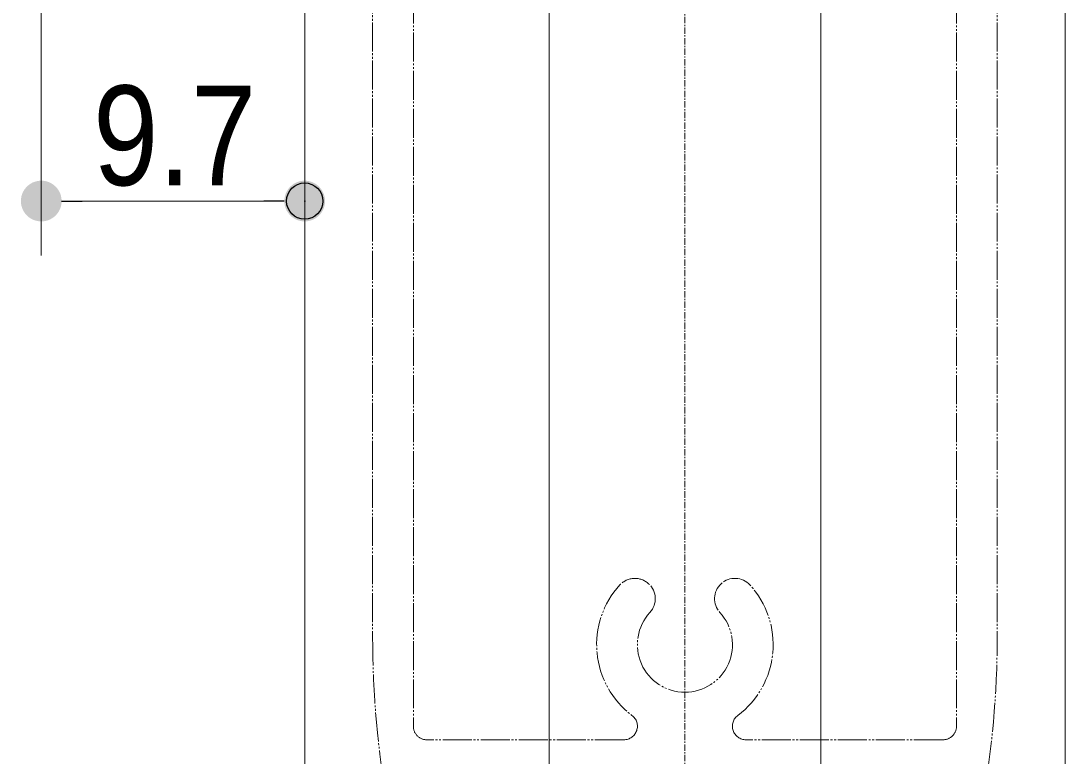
# Model space of a CAD drawing. Units: millimetres, scale not verified. Extents: x -4547 to 4547, y -2284 to 2284.
# Drawn here: x 300.9 to 589.3, y -53.6 to 149.4 of the extents above; entities that cross this region are included whole.
import ezdxf
from ezdxf.enums import TextEntityAlignment as Align

# ---------------------------------------------------------------- set-up
doc = ezdxf.new("R2010")
doc.units = ezdxf.units.MM
doc.header["$LTSCALE"] = 20
doc.header["$PDMODE"] = 32
doc.header["$PDSIZE"] = 10
doc.linetypes.add('USER1', pattern=[10.5, 8, -0.5, 0.5, -0.5, 0.5, -0.5])
doc.linetypes.add('USER2', pattern=[2.91, 1.76, -0.4, 0.35, -0.4])
for name, color, linetype, lineweight in [('0-1_3一般', 7, 'Continuous', 15), ('0-3_0', 7, 'Continuous', 25), ('0-5_2寸法-1', 7, 'Continuous', 15)]:
    doc.layers.add(name, color=color, linetype=linetype, lineweight=lineweight)
doc.layers.add('0-4_Defpoints', color=7, linetype='Continuous')
doc.styles.add('ＭＳ Ｐゴシック', font='')
doc.styles.get('ＭＳ Ｐゴシック').set_extended_font_data('MS PGothic')

# ---------------------------------------------------------------- blocks, each defined once
blk = doc.blocks.new('グループ-49')
at = {"layer": '0-1_3一般', "linetype": 'USER2'}
blk.add_line((36497.6, 7200.1), (36497.6, -3299.9), dxfattribs=at)
at = {"layer": '0-1_3一般', "linetype": 'USER1'}
for p, q in [((34772.6, 6969), (34772.6, -411.3)), ((38222.6, 6969), (38222.6, -411.3)), ((34997.6, 4392.8), (34997.6, -906)), ((37997.6, 4392.8), (37997.6, -906)), ((36160.1, -981), (35072.6, -981)), ((37922.6, -981), (36835.1, -981))]:
    blk.add_line(p, q, dxfattribs=at)
for centre, radius, start, end in [((36221.3, -202.4), 112.5, 47.4576, 137.4576), ((36773.8, -202.4), 112.5, 42.5424, 132.5424), ((36497.6, -456), 487.5, 137.4576, 185.29385), ((36221.3, -202.4), 112.5, 317.4576, 47.4576), ((36773.8, -202.4), 112.5, 132.5424, 222.5424), ((36497.6, -456), 487.5, 354.70615, 42.5424), ((36497.6, -456), 262.5, 137.4576, 203.7288), ((36497.6, -456), 262.5, 336.2712, 42.5424), ((40022.6, -411.3), 5250, 180, 190.33161), ((32972.6, -411.3), 5250, 349.66839, 0), ((36497.6, -456), 487.5, 185.29385, 233.1301), ((36497.6, -456), 487.5, 306.8699, 354.70615), ((36497.6, -456), 262.5, 203.7288, 270), ((36497.6, -456), 262.5, 270, 336.2712), ((36160.1, -906), 75, 341.56505, 53.1301), ((36835.1, -906), 75, 126.8699, 198.43495), ((35072.6, -906), 75, 180, 225), ((37922.6, -906), 75, 315, 0), ((35072.6, -906), 75, 225, 270), ((36160.1, -906), 75, 270, 341.56505), ((36835.1, -906), 75, 198.43495, 270), ((37922.6, -906), 75, 270, 315)]:
    blk.add_arc(centre, radius, start, end, dxfattribs=at)
blk = doc.blocks.new('グループ-57')
at = {"layer": '0-1_3一般'}
for p, q in [((34397.6, -31971.3), (34397.6, 7044)), ((35747.6, -31971.3), (35747.6, 7044)), ((37247.6, 7044), (37247.6, -31971.3)), ((38597.6, 7044), (38597.6, -31971.3))]:
    blk.add_line(p, q, dxfattribs=at)
blk = doc.blocks.new('グループ-64')
at = {"layer": '0-1_3一般'}
for name in ['グループ-49', 'グループ-57']:
    blk.add_blockref(name, (0, 0), dxfattribs=at)
blk = doc.blocks.new('_Dot')
at = {"layer": '0-3_0'}
blk.add_line((-10, 0), (-20, 0), dxfattribs=at)
for points in [[(0, 0), (-8.76, 4.82), (-8.09, 5.88)], [(0, 0), (-8.09, 5.88), (-7.29, 6.85)], [(0, 0), (-7.29, 6.85), (-6.37, 7.71)], [(0, 0), (-6.37, 7.71), (-5.36, 8.44)], [(0, 0), (-5.36, 8.44), (-4.26, 9.05)], [(0, 0), (-4.26, 9.05), (-3.09, 9.51)], [(0, 0), (-3.09, 9.51), (-1.87, 9.82)], [(0, 0), (-1.87, 9.82), (-0.63, 9.98)], [(0, 0), (-0.63, 9.98), (0.63, 9.98)], [(0, 0), (0.63, 9.98), (1.87, 9.82)], [(0, 0), (1.87, 9.82), (3.09, 9.51)], [(0, 0), (3.09, 9.51), (4.26, 9.05)], [(0, 0), (4.26, 9.05), (5.36, 8.44)], [(0, 0), (5.36, 8.44), (6.37, 7.71)], [(0, 0), (6.37, 7.71), (7.29, 6.85)], [(0, 0), (7.29, 6.85), (8.09, 5.88)], [(0, 0), (8.09, 5.88), (8.76, 4.82)], [(0, 0), (-10, 0), (-9.92, 1.25)], [(0, 0), (-9.92, -1.25), (-10, 0)], [(0, 0), (-9.92, 1.25), (-9.69, 2.49)], [(0, 0), (-9.69, -2.49), (-9.92, -1.25)], [(0, 0), (-9.69, 2.49), (-9.3, 3.68)], [(0, 0), (-9.3, -3.68), (-9.69, -2.49)], [(0, 0), (-9.3, 3.68), (-8.76, 4.82)], [(0, 0), (-8.76, -4.82), (-9.3, -3.68)], [(0, 0), (-8.09, -5.88), (-8.76, -4.82)], [(0, 0), (-7.29, -6.85), (-8.09, -5.88)], [(0, 0), (-6.37, -7.71), (-7.29, -6.85)], [(0, 0), (-5.36, -8.44), (-6.37, -7.71)], [(0, 0), (-4.26, -9.05), (-5.36, -8.44)], [(0, 0), (-3.09, -9.51), (-4.26, -9.05)], [(0, 0), (-1.87, -9.82), (-3.09, -9.51)], [(0, 0), (-0.63, -9.98), (-1.87, -9.82)], [(0, 0), (0.63, -9.98), (-0.63, -9.98)], [(0, 0), (8.76, 4.82), (9.3, 3.68)], [(0, 0), (9.3, 3.68), (9.69, 2.49)], [(0, 0), (9.69, 2.49), (9.92, 1.25)], [(0, 0), (9.92, 1.25), (10, 0)], [(0, 0), (1.87, -9.82), (0.63, -9.98)], [(0, 0), (3.09, -9.51), (1.87, -9.82)], [(0, 0), (4.26, -9.05), (3.09, -9.51)], [(0, 0), (5.36, -8.44), (4.26, -9.05)], [(0, 0), (6.37, -7.71), (5.36, -8.44)], [(0, 0), (7.29, -6.85), (6.37, -7.71)], [(0, 0), (8.09, -5.88), (7.29, -6.85)], [(0, 0), (8.76, -4.82), (8.09, -5.88)], [(0, 0), (9.3, -3.68), (8.76, -4.82)], [(0, 0), (9.69, -2.49), (9.3, -3.68)], [(0, 0), (9.92, -1.25), (9.69, -2.49)], [(0, 0), (10, 0), (9.92, -1.25)]]:
    blk.add_solid(points, dxfattribs=at)

msp = doc.modelspace()

# ---------------------------------------------------------------- linework, layer by layer
at = {"layer": '0-4_Defpoints'}
msp.add_point((379.25, 99.66), dxfattribs=at)
at = {"layer": '0-5_2寸法-1'}
for p, q in [((379.25, 337.2), (379.25, 84.66)), ((306.5, 205.93), (306.5, 84.66)), ((317.76, 99.66), (368, 99.66))]:
    msp.add_line(p, q, dxfattribs=at)

# ---------------------------------------------------------------- block references
at = {"layer": '0-1_3一般', "xscale": 0.05, "yscale": 0.05}
msp.add_blockref('グループ-64', (-1340.62, 0), dxfattribs=at)
at = {"layer": '0-5_2寸法-1', "xscale": 0.5627563, "yscale": 0.5627563, "rotation": 180}
msp.add_blockref('_Dot', (306.5, 99.66), dxfattribs=at)
at = {"layer": '0-5_2寸法-1', "xscale": 0.5627563, "yscale": 0.5627563}
msp.add_blockref('_Dot', (379.25, 99.66), dxfattribs=at)

# ---------------------------------------------------------------- texts
at = {"layer": '0-5_2寸法-1', "style": 'ＭＳ Ｐゴシック', "width": 0.9}
msp.add_text('9.7', height=27.51, dxfattribs=at).set_placement((320.83, 95.78), align=Align.BOTTOM_LEFT)

doc.saveas('drawing.dxf')
